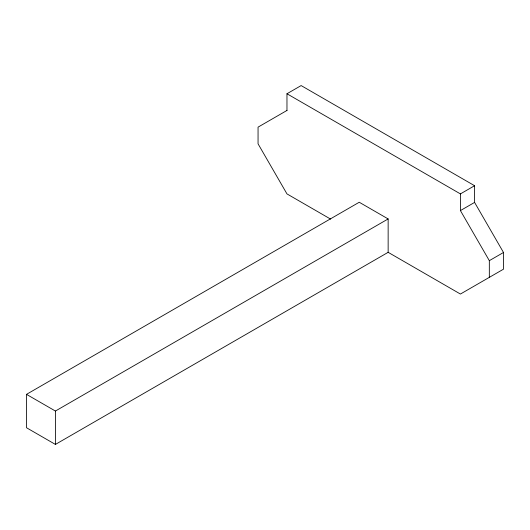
<?xml version="1.0" encoding="UTF-8"?>
<svg xmlns="http://www.w3.org/2000/svg" width="530" height="530" viewBox="0 0 530 530"><rect width="100%" height="100%" fill="white"/><g stroke="black" fill="none" stroke-linecap="round" stroke-linejoin="round"><path stroke-width="0.79" d="M286.969 110.445L286.969 93.757L301.139 85.575L474.589 185.719L474.589 202.407L503.5 252.485L503.5 269.174L460.418 294.044L388.145 252.32L55.411 444.425L26.5 427.736L26.5 394.353L359.241 202.248L388.145 218.936L388.145 252.32M287.035 110.412L258.057 127.14L258.057 143.829L286.969 193.9L330.614 219.102M26.5 394.353L55.411 411.042L388.145 218.936M286.969 93.757L460.418 193.9L474.589 185.719M489.329 277.356L489.329 260.661L460.418 210.589L474.589 202.407M489.329 260.661L503.5 252.485M460.418 193.9L460.418 210.589M55.411 411.042L55.411 444.425"/></g></svg>
